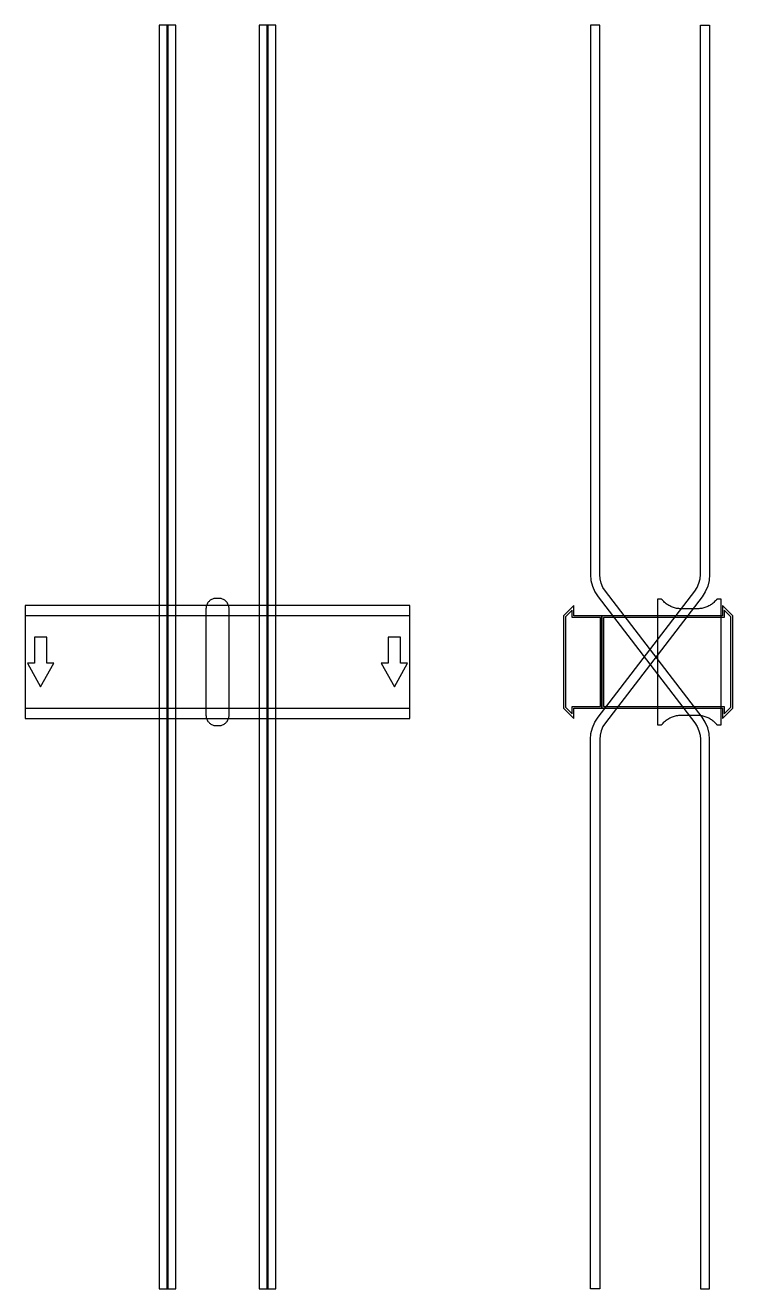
# Model space of a CAD drawing. Extents: x 0 to 920, y -815 to 828.
import ezdxf

# ---------------------------------------------------------------- set-up
doc = ezdxf.new("R2010")
doc.units = 0
doc.layers.add('Halfen', color=7, linetype='CONTINUOUS')

msp = doc.modelspace()

# ---------------------------------------------------------------- linework, layer by layer
at = {"layer": 'Halfen', "color": 7}
for points in [[(186, -815.455), (186, 828.419), (174, 828.419), (174, -815.455)], [(196, -815.455), (196, 828.419), (184, 828.419), (184, -815.455)], [(316, -815.455), (316, 828.419), (304, 828.419), (304, -815.455)], [(326, -815.455), (326, 828.419), (314, 828.419), (314, -815.455)], [(890, -815.455), (890, -100.956), (889.359, -93.137), (887.453, -85.527), (884.332, -78.329), (880.081, -71.735), (754.439, 92.004), (751.251, 96.949), (748.911, 102.348), (747.481, 108.055), (747, 113.919), (747, 167.419), (747, 828.419), (735, 828.419), (735, 167.419), (735, 113.919), (735.641, 106.101), (737.547, 98.49), (740.668, 91.292), (744.919, 84.699), (870.561, -79.04), (873.749, -83.986), (876.089, -89.384), (877.519, -95.092), (878, -100.956), (878, -815.455)], [(735, -815.455), (735, -100.956), (735.641, -93.137), (737.547, -85.527), (740.668, -78.329), (744.919, -71.735), (870.561, 92.004), (873.749, 96.949), (876.089, 102.348), (877.519, 108.055), (878, 113.919), (878, 167.419), (878, 828.419), (890, 828.419), (890, 167.419), (890, 113.919), (889.359, 106.101), (887.453, 98.49), (884.332, 91.292), (880.081, 84.699), (754.439, -79.04), (751.251, -83.986), (748.911, -89.384), (747.481, -95.092), (747, -100.956), (747, -815.455)], [(265, -69.3), (265, -56.8), (265, 69.3), (264.958, 70.359), (264.834, 71.412), (264.627, 72.452), (264.339, 73.472), (263.972, 74.466), (263.529, 75.429), (263.011, 76.354), (262.422, 77.235), (261.765, 78.068), (261.046, 78.846), (260.268, 79.565), (259.435, 80.222), (258.554, 80.811), (257.629, 81.329), (256.666, 81.772), (255.672, 82.139), (254.652, 82.427), (253.612, 82.634), (252.559, 82.758), (251.5, 82.8), (248.5, 82.8), (247.441, 82.758), (246.388, 82.634), (245.348, 82.427), (244.328, 82.139), (243.334, 81.772), (242.371, 81.329), (241.446, 80.811), (240.565, 80.222), (239.732, 79.565), (238.954, 78.846), (238.235, 78.068), (237.578, 77.235), (236.989, 76.354), (236.471, 75.429), (236.028, 74.466), (235.661, 73.472), (235.373, 72.452), (235.166, 71.412), (235.042, 70.359), (235, 69.3), (235, -56.8), (235, -69.3), (235.042, -70.359), (235.166, -71.412), (235.373, -72.452), (235.661, -73.472), (236.028, -74.466), (236.471, -75.429), (236.989, -76.354), (237.578, -77.235), (238.235, -78.068), (238.954, -78.846), (239.732, -79.565), (240.565, -80.222), (241.446, -80.811), (242.371, -81.329), (243.334, -81.772), (244.328, -82.139), (245.348, -82.427), (246.388, -82.634), (247.441, -82.758), (248.5, -82.8), (251.5, -82.8), (252.559, -82.758), (253.612, -82.634), (254.652, -82.427), (255.672, -82.139), (256.666, -81.772), (257.629, -81.329), (258.554, -80.811), (259.435, -80.222), (260.268, -79.565), (261.046, -78.846), (261.765, -78.068), (262.422, -77.235), (263.011, -76.354), (263.529, -75.429), (263.972, -74.466), (264.339, -73.472), (264.627, -72.452), (264.834, -71.412), (264.958, -70.359), (265, -69.3)], [(0, -73.5), (500, -73.5), (500, 73.5), (0, 73.5)], [(750, -60), (750, 60), (713.5, 60), (713.5, 73.5), (700, 60), (700, -60), (713.5, -73.5), (713.5, -60)], [(748, -58), (748, 58), (711, 58), (711, 67.25), (702.5, 58.75), (702.5, -58.75), (711, -67.25), (711, -58)], [(920, -60), (920, 60), (906.5, 73.5), (906.5, 60), (750, 60), (750, -60), (906.5, -60), (906.5, -73.5)], [(917.5, -58.75), (917.5, 58.75), (909, 67.25), (909, 58), (752, 58), (752, -58), (909, -58), (909, -67.25)], [(905, -81.8), (905, 81.8), (901, 81.8), (900.846, 81.797), (900.691, 81.786), (900.538, 81.769), (900.385, 81.746), (900.234, 81.715), (900.084, 81.678), (899.936, 81.634), (899.789, 81.584), (899.646, 81.527), (899.505, 81.464), (899.366, 81.395), (899.231, 81.32), (899.1, 81.239), (898.972, 81.153), (898.848, 81.06), (898.728, 80.963), (898.613, 80.86), (898.502, 80.752), (898.397, 80.639), (898.296, 80.522), (897.41, 79.491), (896.479, 78.5), (895.505, 77.551), (894.491, 76.646), (893.437, 75.787), (892.347, 74.975), (891.222, 74.211), (890.064, 73.499), (888.876, 72.838), (887.66, 72.23), (886.418, 71.676), (885.153, 71.178), (883.867, 70.736), (882.563, 70.351), (881.243, 70.024), (879.911, 69.756), (878.567, 69.547), (877.216, 69.397), (875.859, 69.307), (874.5, 69.277), (852.5, 69.277), (851.141, 69.307), (849.784, 69.397), (848.433, 69.547), (847.089, 69.756), (845.757, 70.024), (844.437, 70.351), (843.133, 70.736), (841.847, 71.178), (840.582, 71.676), (839.34, 72.23), (838.124, 72.838), (836.936, 73.499), (835.778, 74.211), (834.653, 74.975), (833.563, 75.787), (832.509, 76.646), (831.495, 77.551), (830.521, 78.5), (829.59, 79.491), (828.704, 80.522), (828.603, 80.639), (828.498, 80.752), (828.387, 80.86), (828.272, 80.963), (828.152, 81.06), (828.028, 81.153), (827.9, 81.239), (827.769, 81.32), (827.634, 81.395), (827.495, 81.464), (827.354, 81.527), (827.211, 81.584), (827.064, 81.634), (826.916, 81.678), (826.766, 81.715), (826.615, 81.746), (826.462, 81.769), (826.309, 81.786), (826.154, 81.797), (826, 81.8), (822, 81.8), (822, -81.8), (826, -81.8), (826.154, -81.797), (826.309, -81.786), (826.462, -81.769), (826.615, -81.746), (826.766, -81.715), (826.916, -81.678), (827.064, -81.634), (827.211, -81.584), (827.354, -81.527), (827.495, -81.464), (827.634, -81.395), (827.769, -81.32), (827.9, -81.239), (828.028, -81.153), (828.152, -81.06), (828.272, -80.963), (828.387, -80.86), (828.498, -80.752), (828.603, -80.639), (828.704, -80.522), (829.59, -79.491), (830.521, -78.5), (831.495, -77.551), (832.509, -76.646), (833.563, -75.787), (834.653, -74.975), (835.778, -74.211), (836.936, -73.499), (838.124, -72.838), (839.34, -72.23), (840.582, -71.676), (841.847, -71.178), (843.133, -70.736), (844.437, -70.351), (845.757, -70.024), (847.089, -69.756), (848.433, -69.547), (849.784, -69.397), (851.141, -69.307), (852.5, -69.277), (874.5, -69.277), (875.859, -69.307), (877.216, -69.397), (878.567, -69.547), (879.911, -69.756), (881.243, -70.024), (882.563, -70.351), (883.867, -70.736), (885.153, -71.178), (886.418, -71.676), (887.66, -72.23), (888.876, -72.838), (890.064, -73.499), (891.222, -74.211), (892.347, -74.975), (893.437, -75.787), (894.491, -76.646), (895.505, -77.551), (896.479, -78.5), (897.41, -79.491), (898.296, -80.522), (898.397, -80.639), (898.502, -80.752), (898.613, -80.86), (898.728, -80.963), (898.848, -81.06), (898.972, -81.153), (899.1, -81.239), (899.231, -81.32), (899.366, -81.395), (899.505, -81.464), (899.646, -81.527), (899.789, -81.584), (899.936, -81.634), (900.084, -81.678), (900.234, -81.715), (900.385, -81.746), (900.538, -81.769), (900.691, -81.786), (900.846, -81.797), (901, -81.8)], [(0, -60), (500, -60), (500, 60), (0, 60)], [(20, -32.5), (37, -1.5), (28, -1.5), (28, 32.5), (12, 32.5), (12, -1.5), (3, -1.5)], [(480, -32.5), (497, -1.5), (488, -1.5), (488, 32.5), (472, 32.5), (472, -1.5), (463, -1.5)]]:
    msp.add_lwpolyline(points, close=True, dxfattribs=at)

doc.saveas('drawing.dxf')
